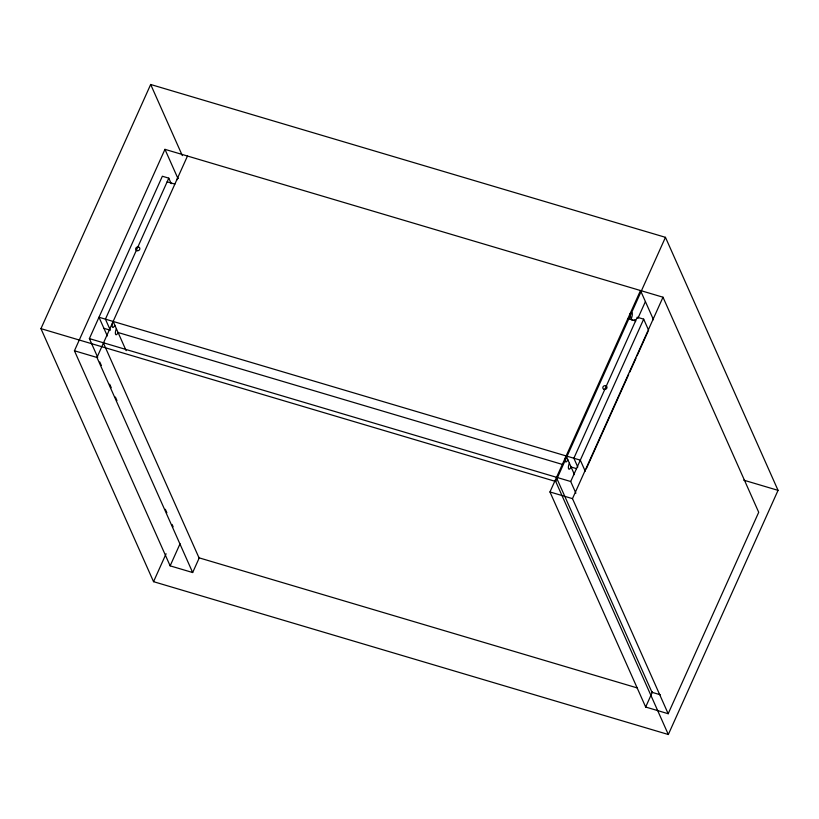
<?xml version="1.0" encoding="UTF-8"?>
<svg xmlns="http://www.w3.org/2000/svg" width="819" height="819" viewBox="0 0 819 819"><rect width="100%" height="100%" fill="white"/><g stroke="black" fill="none" stroke-linecap="round" stroke-linejoin="round"><path stroke-width="1.23" d="M40.95 328.644L150.676 84.49L665.458 237.326L778.05 490.356L668.324 734.51L153.542 581.674L40.95 328.644L555.722 481.48L668.324 734.51M199.467 557.401L192.66 572.532L170.137 565.847L74.437 350.778L164.957 149.345L663.001 297.215L758.711 512.284L668.181 713.718L645.669 707.032L549.958 491.953L640.489 290.52L653.49 319.748M97.707 357.309L89.384 338.605L162.357 176.239L168.786 178.153L171.253 183.691M168.786 178.153L105.416 319.154L110.35 330.221L103.911 328.317M192.66 572.532L96.959 357.463L187.479 156.03M153.542 581.674L166.083 553.767M170.137 565.847L180.078 543.724M555.722 481.48L665.458 237.326M637.837 318.437L645.413 301.597M575.9 493.202L570.7 481.511L643.673 319.144L637.233 317.229L573.863 458.231L577.804 467.086M668.181 713.718L572.481 498.638L663.001 297.215M586.271 468.888L628.695 374.498M629.739 372.164L636.025 358.179M637.069 355.845L648.075 331.378M645.669 707.032L652.467 691.891M167.137 181.818L174.867 184.111M627.866 318.601L635.585 320.894M743.734 480.159L778.05 490.356M562.499 464.465L118.069 332.514A4.279 1.454 -73.5 0 1 115.571 334.285A4.279 1.454 -73.5 0 1 116.38 328.726M576.586 468.652L571.068 467.014A4.279 1.454 -73.5 0 1 568.581 468.775A4.279 1.454 -73.5 0 1 569.379 463.216M89.384 338.605L570.7 481.511M74.437 350.778L96.959 357.463M549.958 491.953L572.481 498.638M198.556 557.678L637.008 687.858M651.709 692.219L660.278 694.758M643.673 319.144L648.597 330.211M632.084 320.229L629.616 314.701A4.279 1.454 -73.5 0 1 632.114 312.93A4.279 1.454 -73.5 0 1 631.306 318.489M585.227 471.212L580.302 460.145L98.986 317.24L107.309 335.944M574.467 474.641L566.144 455.937A4.279 1.454 -73.5 0 0 565.345 461.506A4.279 1.454 -73.5 0 0 567.833 459.735M556.429 477.549L652.139 692.618M150.676 84.49L182.33 155.62M164.957 149.345L177.969 178.562M126.146 350.665L113.145 321.447A4.279 1.454 -73.5 0 0 112.336 327.006A4.279 1.454 -73.5 0 0 114.834 325.245M103.429 343.059L199.14 558.128M99.785 361.988L101.351 365.489M109.664 384.193L111.23 387.704M115.387 397.051L116.953 400.563M165.325 509.264L166.881 512.766M172.082 524.457L173.126 526.801M633.793 320.393A4.279 1.454 -73.5 0 1 635.554 321.642M176.617 180.2A4.279 1.454 -73.5 0 1 178.03 178.163M136.927 250.675A2.14 1.873 -24 0 0 139.834 248.423A2.14 1.873 -24 0 0 136.486 247.43A2.14 1.873 -24 0 0 136.927 250.675M604.084 389.373A2.14 1.873 -24 0 0 606.992 387.121A2.14 1.873 -24 0 0 603.644 386.128A2.14 1.873 -24 0 0 604.084 389.373"/></g></svg>
